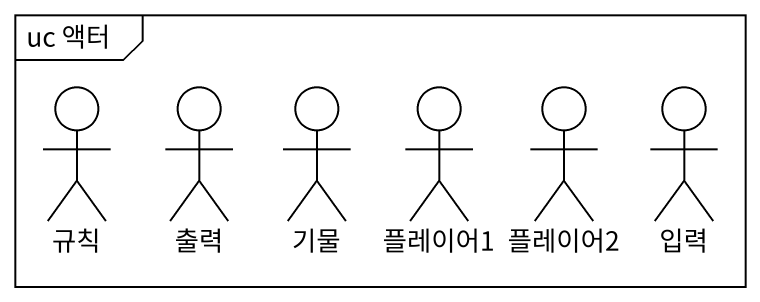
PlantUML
@startuml
mainframe uc 액터
actor 규칙
actor 출력
actor 기물
actor 플레이어1
actor 플레이어2
actor 입력
@enduml
